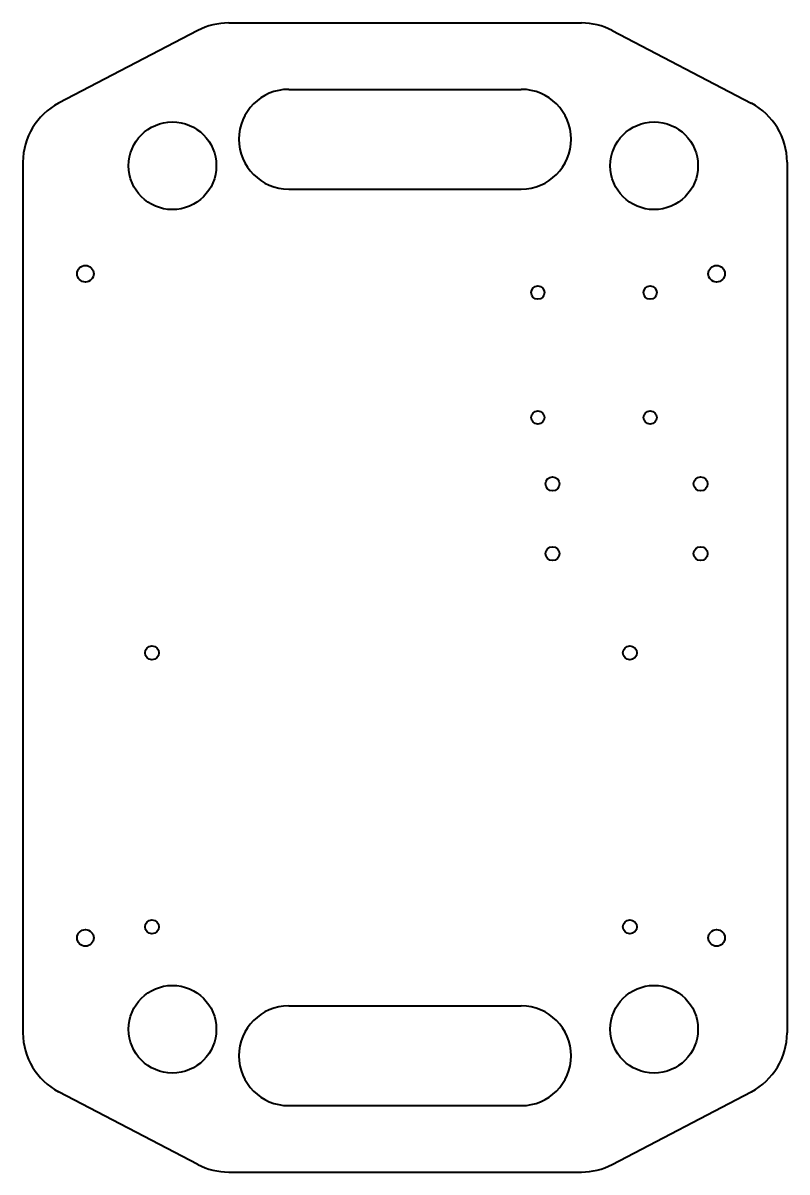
# Model space of a CAD drawing. Header units: inches. Extents: x -5.9 to 5.6, y -9.6 to 7.7.
import ezdxf

# ---------------------------------------------------------------- set-up
doc = ezdxf.new("R2010")
doc.units = ezdxf.units.IN
doc.header["$MEASUREMENT"] = 0
doc.layers.add('Visible', color=7, linetype='Continuous', lineweight=40)

msp = doc.modelspace()

# ---------------------------------------------------------------- linework, layer by layer
at = {"layer": 'Visible'}
for p, q in [((-2.832, 7.68), (2.477, 7.68)), ((-3.295, 7.566), (-5.391, 6.471)), ((2.94, 7.566), (5.035, 6.471)), ((-1.928, 6.68), (1.572, 6.68)), ((-5.928, 5.585), (-5.928, -7.525)), ((5.572, 5.585), (5.572, -7.525)), ((-1.928, 5.18), (1.572, 5.18)), ((-1.928, -7.12), (1.572, -7.12)), ((-3.295, -9.506), (-5.391, -8.411)), ((2.94, -9.506), (5.035, -8.411)), ((-1.928, -8.62), (1.572, -8.62)), ((-2.832, -9.62), (2.477, -9.62))]:
    msp.add_line(p, q, dxfattribs=at)
for centre, radius in [((-3.678, 5.53), 0.66), ((3.572, 5.53), 0.66), ((-4.988, 3.905), 0.125), ((4.512, 3.905), 0.125), ((1.822, 3.62), 0.1), ((3.512, 3.62), 0.1), ((1.822, 1.74), 0.1), ((3.512, 1.74), 0.1), ((2.042, 0.74), 0.105), ((4.272, 0.74), 0.105), ((2.042, -0.31), 0.105), ((4.272, -0.31), 0.105), ((-3.986, -1.802), 0.105), ((3.208, -1.802), 0.105), ((-3.986, -5.928), 0.105), ((3.208, -5.928), 0.105), ((-4.988, -6.095), 0.125), ((4.512, -6.095), 0.125), ((-3.678, -7.47), 0.66), ((3.572, -7.47), 0.66)]:
    msp.add_circle(centre, radius, dxfattribs=at)
for centre, radius, start, end in [((-2.832, 6.68), 1, 90, 117.5886), ((2.477, 6.68), 1, 62.4114, 90), ((-1.928, 5.93), 0.75, 90, 270), ((1.572, 5.93), 0.75, 270, 90), ((-4.928, 5.585), 1, 117.5886, 180), ((4.572, 5.585), 1, 0, 62.4114), ((-1.928, -7.87), 0.75, 90, 270), ((1.572, -7.87), 0.75, 270, 90), ((-4.928, -7.525), 1, 180, 242.4114), ((4.572, -7.525), 1, 297.5886, 0), ((-2.832, -8.62), 1, 242.4114, 270), ((2.477, -8.62), 1, 270, 297.5886)]:
    msp.add_arc(centre, radius, start, end, dxfattribs=at)

doc.saveas('drawing.dxf')
